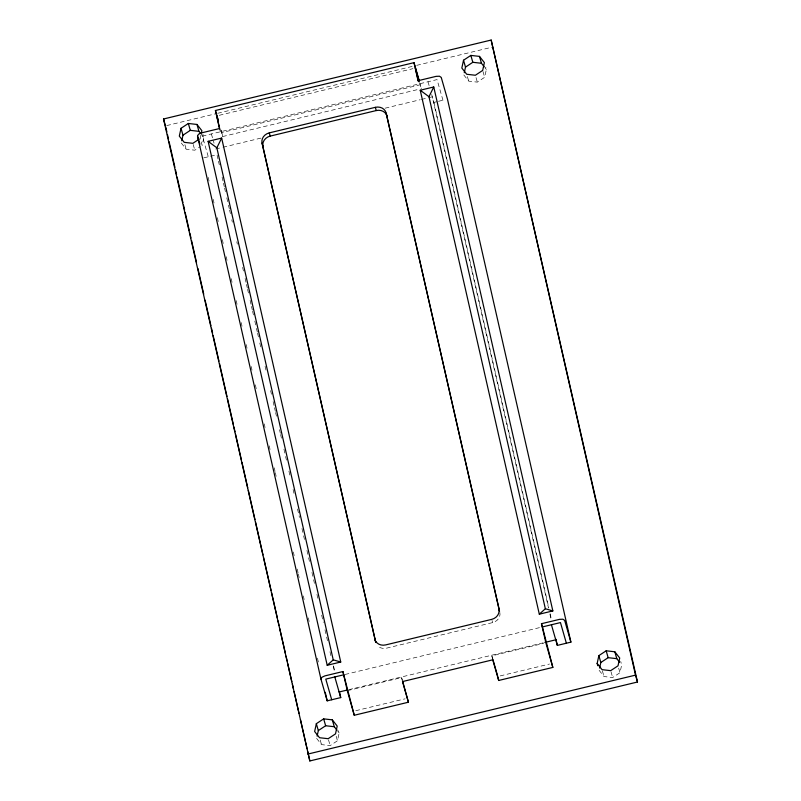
<?xml version="1.0" encoding="UTF-8"?>
<svg xmlns="http://www.w3.org/2000/svg" width="801" height="801" viewBox="0 0 801 801"><rect width="100%" height="100%" fill="white"/><g stroke="black" fill="none" stroke-linecap="round" stroke-linejoin="round"><path stroke-width="0.6" stroke-dasharray="4 3" d="M200.901 135.139L200.17 138.493L202.142 145.371L203.844 137.562L202.863 134.117M316.615 738.382L321.511 744.61L330.152 745.591L337.471 740.765L339.173 732.945L338.523 730.652M463.799 74.934L468.695 81.151L477.336 82.133L484.655 77.307L486.357 69.497L485.706 67.204M599.128 670.317L604.024 676.545L612.665 677.526L619.984 672.7L621.686 664.88L620.705 661.446M181.286 142.999L186.182 149.216L194.823 150.198L200.31 146.583M166.708 125.577L216.46 113.592M217.672 113.301L415.469 65.642M416.68 65.352L491.914 47.219M219.224 115.314L412.956 68.646M221.166 130.283L221.817 132.576L420.395 84.736L421.296 88.701M220.756 129.662L222.728 136.54L418.873 89.281M215.699 149.006L221.757 147.544M222.968 147.254L261.687 137.922M385.131 108.185L420.225 99.724M421.436 99.434L427.484 97.982M428.695 97.682L432.33 96.811L548.535 608.079M203.764 157.857L217.311 154.593M431.659 94.498L433.932 102.398L437.316 101.587M438.447 101.316L445.216 99.684M499.854 612.485A9.292 8.14 -16 0 1 492.625 622.597L386.573 648.149A9.292 8.14 -16 0 1 377.852 646.057M345.041 674.482L541.196 627.223M348.805 689.661L543.649 642.722M347.444 690.642L401.601 677.596L402.252 679.889M492.755 659.824L491.854 655.849L543.609 643.383M355.764 710.707L405.116 698.822M500.184 675.914L549.526 664.029M484.955 67.715L486.357 69.497M201.051 134.007L203.844 137.562M337.782 731.173L339.173 732.945M483.003 71.569L484.655 77.307M476.014 77.547L477.336 82.133M467.384 76.566L468.695 81.151M618.662 668.114L619.984 672.7M611.023 671.789L612.665 677.526M442.953 100.225L437.036 79.589L202.363 136.12L208.28 156.766M602.382 670.807L604.024 676.545M428.014 81.762L429.336 86.388M419.654 82.964L420.966 87.549M492.014 620.445L492.625 622.597M491.854 655.849L492.845 659.293M219.794 129.622L220.415 131.775M211.384 133.947L214.047 143.209M193.181 144.47L194.823 150.198M184.871 144.631L186.182 149.216M336.15 736.179L337.471 740.765M328.51 739.854L330.152 745.591M320.2 740.014L321.511 744.61M433.932 102.398L548.755 607.569M550.137 613.676L551.529 619.774M549.927 614.187L551.308 620.284M401.601 677.596L402.502 681.571M221.817 132.576L222.728 136.54M333.516 665.861L334.898 671.959M217.091 155.104L218.202 159.98M218.473 161.201L219.314 164.866M222.087 177.071L223.189 181.947M223.469 183.169L224.3 186.833M224.58 188.045L225.411 191.709M226.793 197.807L228.185 203.915M228.465 205.136L229.296 208.791M229.567 210.012L230.408 213.677M231.789 219.774L232.34 222.217M236.786 241.742L237.336 244.175M242.603 267.364L243.434 271.018M245.106 278.347L246.207 283.224M246.488 284.445L247.319 288.11M247.599 289.331L248.43 292.986M250.092 300.305L251.204 305.191M251.484 306.413L252.315 310.067M252.595 311.289L253.426 314.953M254.808 321.051L256.2 327.148M256.47 328.37L257.301 332.035M257.582 333.256L258.413 336.911M259.804 343.018L261.186 349.116M265.071 366.197L266.463 372.305M270.618 390.608L271.449 394.262M273.111 401.581L274.222 406.467M274.503 407.689L275.334 411.344M275.614 412.565L276.445 416.23M279.499 429.646L280.33 433.311M280.6 434.532L281.431 438.197M283.934 449.171L285.316 455.278M285.597 456.5L286.428 460.154M288.921 471.138L290.312 477.236M293.086 489.441L294.468 495.539M297.521 508.965L299.464 517.506M301.957 528.49L303.349 534.587M303.619 535.809L304.46 539.473M306.953 550.447L308.335 556.555M308.615 557.776L309.446 561.431M311.939 572.415L313.331 578.512M313.612 579.734L314.443 583.398M316.936 594.382L318.327 600.48M321.652 615.128L323.314 622.447M324.976 629.766L326.367 635.864M326.648 637.085L327.479 640.75M329.972 651.734L331.354 657.831M333.296 666.372L334.407 671.258M208.21 177.381L209.041 181.036M213.196 199.339L214.027 203.003M217.361 217.642L218.463 222.528M222.348 239.609L223.459 244.485M226.232 256.69L227.063 260.355M231.229 278.658L232.06 282.312M236.215 300.615L237.046 304.28M241.211 322.583L242.042 326.247M246.197 344.55L247.038 348.205M251.194 366.508L252.025 370.172M255.359 384.81L256.46 389.697M264.23 423.859L265.061 427.524M269.226 445.827L270.057 449.481M274.212 467.784L275.043 471.449M275.324 472.67L276.155 476.335M293.356 551.979L294.187 555.644M297.231 569.07L298.062 572.725M298.342 573.947L299.173 577.611M303.339 595.914L304.17 599.569M308.325 617.871L309.156 621.536M317.476 658.142L318.588 663.028"/><path stroke-width="1.2" d="M339.344 691.483L340.725 697.591L327.188 700.845L320.961 679.128L197.537 136.14L198.428 134.298L201.441 132.896L201.872 130.683L196.976 124.455L188.335 123.474L181.016 128.3L179.314 136.12L184.21 142.338L192.851 143.319L199.249 139.094M181.767 140.766L182.988 135.179L181.016 128.3M316.345 723.693L314.643 731.503L319.539 737.721L328.18 738.712L335.499 733.876L337.201 726.066L332.305 719.849L323.664 718.867L316.345 723.693L318.327 730.572L317.106 736.149M463.529 60.235L461.827 68.055L466.723 74.273L475.363 75.254L482.673 70.428L484.385 62.618L479.489 56.39L470.848 55.409L463.529 60.235L465.501 67.124L464.28 72.701M597.156 663.438L598.858 655.629L606.177 650.802L614.818 651.784L619.714 658.001L618.012 665.821L610.692 670.647L602.052 669.656L597.156 663.438L597.806 665.731M599.609 668.084L600.83 662.507L598.858 655.629M320.961 679.128L321.842 677.296L324.856 675.894L342.908 671.548L354.262 715.263L408.42 702.217L402.583 681.04M327.209 665.281L333.236 659.844L216.851 147.815L221.657 138.072L208.12 141.336L327.209 665.281L340.745 662.016L221.657 138.072M539.313 614.177L545.351 608.74L428.966 96.711L433.762 86.969L420.225 90.233L539.313 614.177L552.85 610.913L433.762 86.969M182.988 135.179L190.308 130.353L198.948 131.344L200.35 133.116M465.501 67.124L472.82 62.288L481.461 63.279L484.265 66.833M318.327 730.572L325.637 725.746L334.277 726.727L337.081 730.282M600.83 662.507L608.149 657.681L616.79 658.662L619.594 662.217M163.514 118.989L491.163 40.05L637.486 682.011L309.837 760.95L163.514 118.989L165.487 125.867M201.441 132.896L219.484 128.55L215.419 110.498L413.997 62.658L419.083 80.16M262.047 142.999L375.739 642.382L262.047 142.999A9.292 8.14 -16 0 1 269.266 132.886L375.319 107.334A9.292 8.14 -16 0 1 386.152 113.101L499.293 610.042M262.968 146.223A9.292 8.14 -16 0 1 270.187 136.11L376.25 110.558A9.292 8.14 -16 0 1 387.073 116.325M408.42 702.217L402.502 681.571L492.755 659.824L498.683 680.47L552.83 667.423L545.912 643.013L541.476 623.699L559.529 619.353L562.903 619.213L564.665 620.415L570.893 642.132L557.346 645.396L551.428 624.75M343.829 674.772L325.787 679.118L331.704 699.764M541.476 623.699L542.407 626.933L560.46 622.577L566.377 643.223M339.123 691.994L347.594 689.951M544.86 642.432L555.744 639.809M307.864 754.071L635.513 675.133L637.486 682.011M545.351 608.74L552.85 610.913M333.236 659.844L340.745 662.016M420.225 90.233L428.966 96.711M208.12 141.336L216.851 147.815M215.419 110.498L218.212 120M479.489 56.39L481.461 63.279M470.848 55.409L472.82 62.288M614.818 651.784L616.79 658.662M606.177 650.802L608.149 657.681M419.324 81.822L415.379 68.055L418.472 81.662M375.319 107.334L376.25 110.558M386.152 113.101L499.544 611.403M492.845 659.293L497.781 676.495M269.266 132.886L270.187 136.11M218.122 120.49L216.801 115.895L219.895 129.512M196.976 124.455L198.948 131.344M197.537 136.14L199.839 144.14M188.335 123.474L190.308 130.353M354.262 715.263L347.334 690.862L342.908 671.548M334.808 676.945L340.725 697.591M332.305 719.849L334.277 726.727M323.664 718.867L325.637 725.746M491.163 40.05L635.513 675.133M570.893 642.132L447.469 99.144L441.241 77.427L439.479 76.225L436.114 76.355L418.062 80.711L413.997 62.658M555.964 639.298L557.346 645.396M552.83 667.423L542.407 626.933M498.002 677.486L498.683 680.47M325.246 692.304L327.188 700.845M165.767 127.089L166.878 131.965M167.429 134.398L168.54 139.274M169.091 141.717L174.908 167.309M175.469 169.752L176.57 174.628M177.131 177.061L182.948 202.663M183.499 205.106L184.61 209.972M185.161 212.415L189.316 230.698M189.867 233.141L190.978 238.017M191.529 240.45L196.525 262.398M197.907 268.485L203.724 294.087M205.106 300.185L210.933 325.777M211.484 328.22L212.595 333.096M213.146 335.529L218.963 361.131M219.514 363.564L227.003 396.475M227.554 398.918L233.371 424.52M233.922 426.953L235.033 431.829M235.584 434.262L241.401 459.864M241.962 462.307L247.779 487.899M248.33 490.342L254.978 519.599M255.539 522.032L263.018 554.943M263.569 557.386L271.048 590.297M271.609 592.73L277.426 618.332M277.977 620.765L279.088 625.641M279.639 628.084L285.456 653.676M286.017 656.119L287.118 660.995M287.679 663.428L291.834 681.721M292.385 684.154L293.496 689.03M294.047 691.473L299.033 713.411M300.425 719.508L307.073 748.765M307.624 751.198L309.837 760.95M374.818 639.158A9.292 8.14 -16 0 0 385.651 644.915L491.704 619.373A9.292 8.14 -16 0 0 498.923 609.251"/></g></svg>
